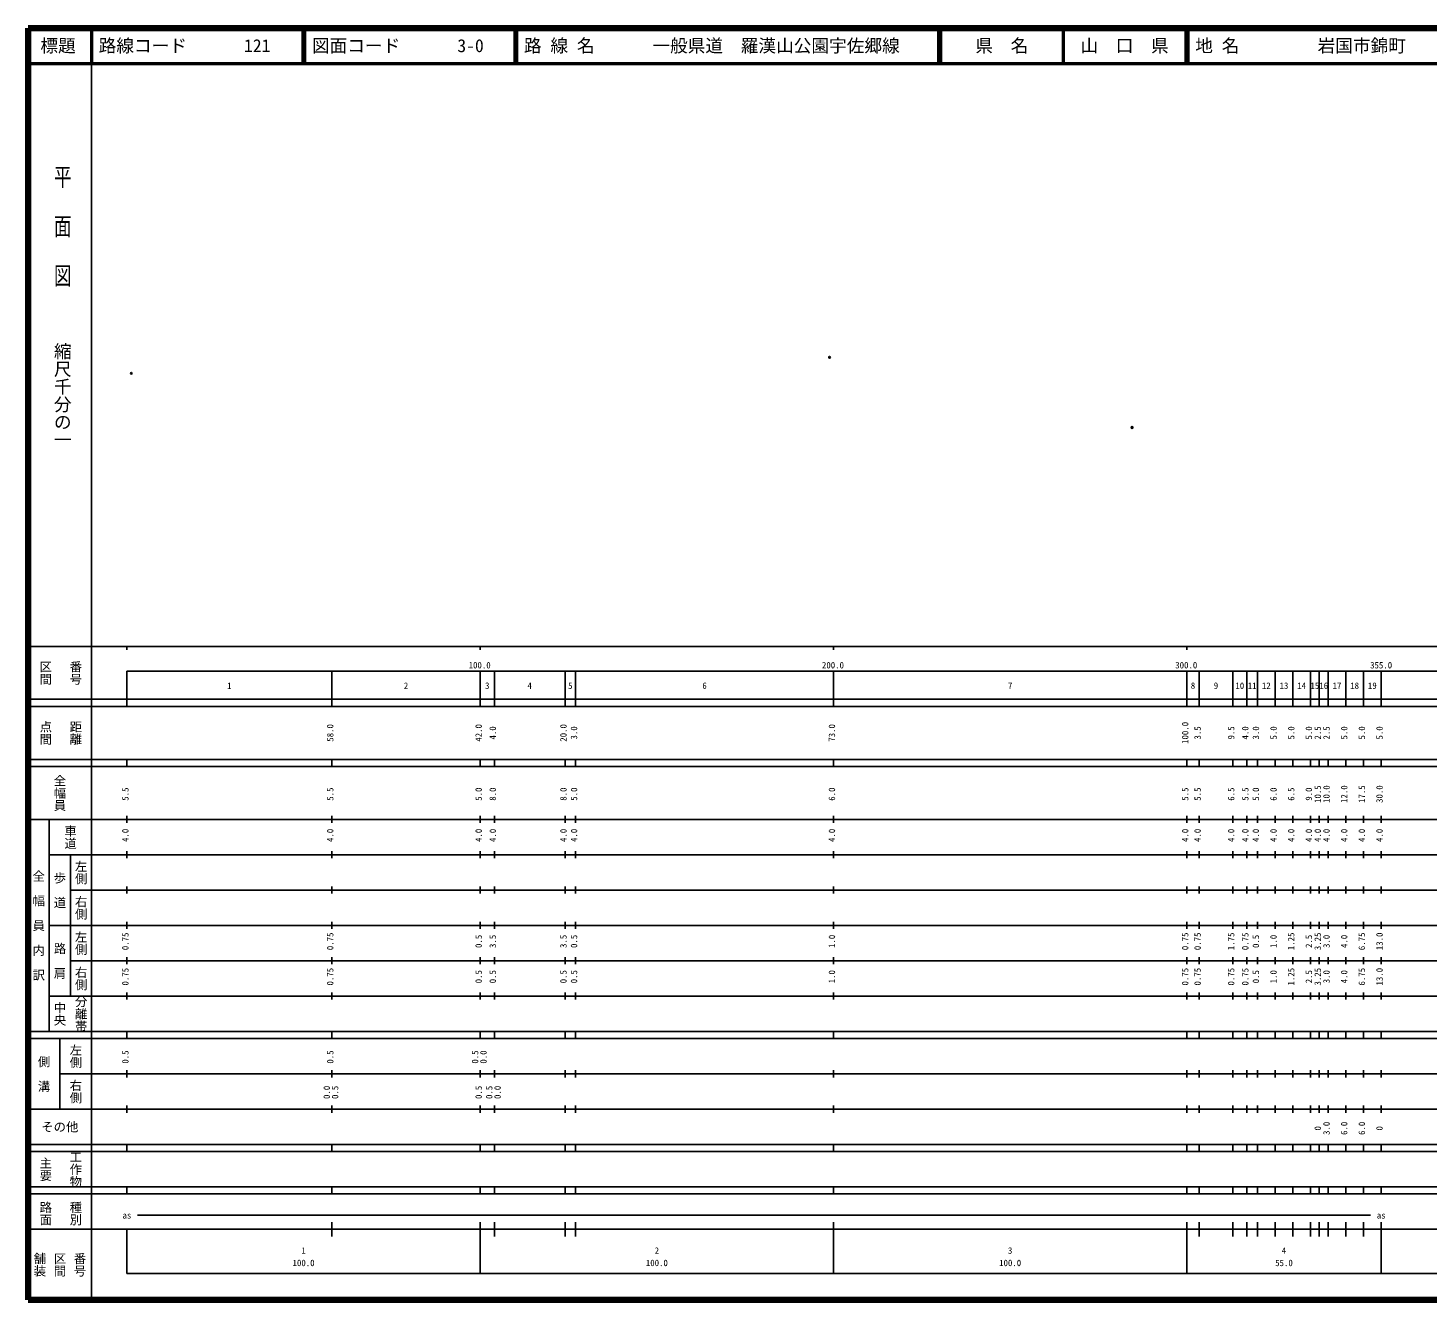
# Model space of a CAD drawing. Units: millimetres on the paper. Extents: x 40 to 680, y 20 to 380.
# Drawn here: x 40 to 436.3, y 20 to 380 of the extents above; entities that cross this region are included whole.
import ezdxf
from ezdxf.enums import TextEntityAlignment as Align

# ---------------------------------------------------------------- set-up
doc = ezdxf.new("R2010")
doc.units = ezdxf.units.MM
doc.header["$PDMODE"] = 32
doc.header["$PDSIZE"] = 0.5
doc.layers.add('M-OTRS', color=6, linetype='Continuous')
doc.layers.add('M-TTL-TXT', color=7, linetype='Continuous')
for name, color, linetype, lineweight in [('M-TTL', 2, 'Continuous', 140), ('M-TTL-BAND', 7, 'Continuous', 25), ('M-TTL-LINE', 7, 'Continuous', 50)]:
    doc.layers.add(name, color=color, linetype=linetype, lineweight=lineweight)
doc.styles.add('@ＭＳ ゴシック', font='')
doc.styles.add('ＭＳ ゴシック', font='')
doc.styles.get('@ＭＳ ゴシック').set_extended_font_data('@MS Gothic')
doc.styles.get('ＭＳ ゴシック').set_extended_font_data('MS Gothic')

msp = doc.modelspace()

# ---------------------------------------------------------------- linework, layer by layer
at = {"layer": 'M-OTRS'}
for p in [(266.889, 286.802), (69.256, 282.27), (352.51, 266.943)]:
    msp.add_point(p, dxfattribs=at)
at = {"layer": 'M-TTL'}
for p, q in [((40, 380), (40, 20)), ((680, 380), (40, 380)), ((40, 20), (680, 20))]:
    msp.add_line(p, q, dxfattribs=at)
at = {"layer": 'M-TTL-BAND'}
for p, q in [((58, 370), (58, 20)), ((40, 205), (579, 205)), ((68, 205), (68, 204)), ((168, 205), (168, 204)), ((268, 205), (268, 204)), ((368, 205), (368, 204)), ((68, 198), (579, 198)), ((68, 198), (68, 188)), ((126, 188), (126, 198)), ((168, 188), (168, 198)), ((172, 188), (172, 198)), ((192, 188), (192, 198)), ((195, 188), (195, 198)), ((268, 188), (268, 198)), ((368, 188), (368, 198)), ((371.5, 188), (371.5, 198)), ((381, 188), (381, 198)), ((385, 188), (385, 198)), ((388, 188), (388, 198)), ((393, 188), (393, 198)), ((398, 188), (398, 198)), ((403, 188), (403, 198)), ((405.5, 188), (405.5, 198)), ((408, 188), (408, 198)), ((413, 188), (413, 198)), ((418, 188), (418, 198)), ((423, 188), (423, 198)), ((40, 190), (579, 190)), ((40, 188), (579, 188)), ((40, 173), (579, 173)), ((40, 171), (579, 171)), ((68, 171), (68, 173)), ((126, 171), (126, 173)), ((168, 171), (168, 173)), ((172, 171), (172, 173)), ((192, 171), (192, 173)), ((195, 171), (195, 173)), ((268, 171), (268, 173)), ((368, 171), (368, 173)), ((371.5, 171), (371.5, 173)), ((381, 171), (381, 173)), ((385, 171), (385, 173)), ((388, 171), (388, 173)), ((393, 171), (393, 173)), ((398, 171), (398, 173)), ((403, 171), (403, 173)), ((405.5, 171), (405.5, 173)), ((408, 171), (408, 173)), ((413, 171), (413, 173)), ((418, 171), (418, 173)), ((423, 171), (423, 173)), ((40, 156), (579, 156)), ((46, 96), (46, 156)), ((68, 155), (68, 157)), ((126, 155), (126, 157)), ((168, 155), (168, 157)), ((172, 155), (172, 157)), ((192, 155), (192, 157)), ((195, 155), (195, 157)), ((268, 155), (268, 157)), ((368, 155), (368, 157)), ((371.5, 155), (371.5, 157)), ((381, 155), (381, 157)), ((385, 155), (385, 157)), ((388, 155), (388, 157)), ((393, 155), (393, 157)), ((398, 155), (398, 157)), ((403, 155), (403, 157)), ((405.5, 155), (405.5, 157)), ((408, 155), (408, 157)), ((413, 155), (413, 157)), ((418, 155), (418, 157)), ((423, 155), (423, 157)), ((68, 145), (68, 147)), ((126, 145), (126, 147)), ((168, 145), (168, 147)), ((172, 145), (172, 147)), ((192, 145), (192, 147)), ((195, 145), (195, 147)), ((268, 145), (268, 147)), ((368, 145), (368, 147)), ((371.5, 145), (371.5, 147)), ((381, 145), (381, 147)), ((385, 145), (385, 147)), ((388, 145), (388, 147)), ((393, 145), (393, 147)), ((398, 145), (398, 147)), ((403, 145), (403, 147)), ((405.5, 145), (405.5, 147)), ((408, 145), (408, 147)), ((413, 145), (413, 147)), ((418, 145), (418, 147)), ((423, 145), (423, 147)), ((46, 146), (579, 146)), ((52, 146), (52, 106)), ((52, 136), (579, 136)), ((68, 135), (68, 137)), ((126, 135), (126, 137)), ((168, 135), (168, 137)), ((172, 135), (172, 137)), ((192, 135), (192, 137)), ((195, 135), (195, 137)), ((268, 135), (268, 137)), ((368, 135), (368, 137)), ((371.5, 135), (371.5, 137)), ((381, 135), (381, 137)), ((385, 135), (385, 137)), ((388, 135), (388, 137)), ((393, 135), (393, 137)), ((398, 135), (398, 137)), ((403, 135), (403, 137)), ((405.5, 135), (405.5, 137)), ((408, 135), (408, 137)), ((413, 135), (413, 137)), ((418, 135), (418, 137)), ((423, 135), (423, 137)), ((68, 125), (68, 127)), ((126, 125), (126, 127)), ((168, 125), (168, 127)), ((172, 125), (172, 127)), ((192, 125), (192, 127)), ((195, 125), (195, 127)), ((268, 125), (268, 127)), ((368, 125), (368, 127)), ((371.5, 125), (371.5, 127)), ((381, 125), (381, 127)), ((385, 125), (385, 127)), ((388, 125), (388, 127)), ((393, 125), (393, 127)), ((398, 125), (398, 127)), ((403, 125), (403, 127)), ((405.5, 125), (405.5, 127)), ((408, 125), (408, 127)), ((413, 125), (413, 127)), ((418, 125), (418, 127)), ((423, 125), (423, 127)), ((46, 126), (579, 126)), ((52, 116), (579, 116)), ((68, 115), (68, 117)), ((126, 115), (126, 117)), ((168, 115), (168, 117)), ((172, 115), (172, 117)), ((192, 115), (192, 117)), ((195, 115), (195, 117)), ((268, 115), (268, 117)), ((368, 115), (368, 117)), ((371.5, 115), (371.5, 117)), ((381, 115), (381, 117)), ((385, 115), (385, 117)), ((388, 115), (388, 117)), ((393, 115), (393, 117)), ((398, 115), (398, 117)), ((403, 115), (403, 117)), ((405.5, 115), (405.5, 117)), ((408, 115), (408, 117)), ((413, 115), (413, 117)), ((418, 115), (418, 117)), ((423, 115), (423, 117)), ((68, 105), (68, 107)), ((126, 105), (126, 107)), ((168, 105), (168, 107)), ((172, 105), (172, 107)), ((192, 105), (192, 107)), ((195, 105), (195, 107)), ((268, 105), (268, 107)), ((368, 105), (368, 107)), ((371.5, 105), (371.5, 107)), ((381, 105), (381, 107)), ((385, 105), (385, 107)), ((388, 105), (388, 107)), ((393, 105), (393, 107)), ((398, 105), (398, 107)), ((403, 105), (403, 107)), ((405.5, 105), (405.5, 107)), ((408, 105), (408, 107)), ((413, 105), (413, 107)), ((418, 105), (418, 107)), ((423, 105), (423, 107)), ((46, 106), (579, 106)), ((40, 96), (579, 96)), ((68, 94), (68, 96)), ((126, 94), (126, 96)), ((168, 94), (168, 96)), ((172, 94), (172, 96)), ((192, 94), (192, 96)), ((195, 94), (195, 96)), ((268, 94), (268, 96)), ((368, 94), (368, 96)), ((371.5, 94), (371.5, 96)), ((381, 94), (381, 96)), ((385, 94), (385, 96)), ((388, 94), (388, 96)), ((393, 94), (393, 96)), ((398, 94), (398, 96)), ((403, 94), (403, 96)), ((405.5, 94), (405.5, 96)), ((408, 94), (408, 96)), ((413, 94), (413, 96)), ((418, 94), (418, 96)), ((423, 94), (423, 96)), ((40, 94), (579, 94)), ((49, 94), (49, 74)), ((49, 84), (579, 84)), ((68, 83), (68, 85)), ((126, 83), (126, 85)), ((168, 83), (168, 85)), ((172, 83), (172, 85)), ((192, 83), (192, 85)), ((195, 83), (195, 85)), ((268, 83), (268, 85)), ((368, 83), (368, 85)), ((371.5, 83), (371.5, 85)), ((381, 83), (381, 85)), ((385, 83), (385, 85)), ((388, 83), (388, 85)), ((393, 83), (393, 85)), ((398, 83), (398, 85)), ((403, 83), (403, 85)), ((405.5, 83), (405.5, 85)), ((408, 83), (408, 85)), ((413, 83), (413, 85)), ((418, 83), (418, 85)), ((423, 83), (423, 85)), ((40, 74), (579, 74)), ((68, 73), (68, 75)), ((126, 73), (126, 75)), ((168, 73), (168, 75)), ((172, 73), (172, 75)), ((192, 73), (192, 75)), ((195, 73), (195, 75)), ((268, 73), (268, 75)), ((368, 73), (368, 75)), ((371.5, 73), (371.5, 75)), ((381, 73), (381, 75)), ((385, 73), (385, 75)), ((388, 73), (388, 75)), ((393, 73), (393, 75)), ((398, 73), (398, 75)), ((403, 73), (403, 75)), ((405.5, 73), (405.5, 75)), ((408, 73), (408, 75)), ((413, 73), (413, 75)), ((418, 73), (418, 75)), ((423, 73), (423, 75)), ((40, 64), (579, 64)), ((68, 62), (68, 64)), ((126, 62), (126, 64)), ((168, 62), (168, 64)), ((172, 62), (172, 64)), ((192, 62), (192, 64)), ((195, 62), (195, 64)), ((268, 62), (268, 64)), ((368, 62), (368, 64)), ((371.5, 62), (371.5, 64)), ((381, 62), (381, 64)), ((385, 62), (385, 64)), ((388, 62), (388, 64)), ((393, 62), (393, 64)), ((398, 62), (398, 64)), ((403, 62), (403, 64)), ((405.5, 62), (405.5, 64)), ((408, 62), (408, 64)), ((413, 62), (413, 64)), ((418, 62), (418, 64)), ((423, 62), (423, 64)), ((40, 62), (579, 62)), ((40, 52), (579, 52)), ((68, 50), (68, 52)), ((126, 50), (126, 52)), ((168, 50), (168, 52)), ((172, 50), (172, 52)), ((192, 50), (192, 52)), ((195, 50), (195, 52)), ((268, 50), (268, 52)), ((368, 50), (368, 52)), ((371.5, 50), (371.5, 52)), ((381, 50), (381, 52)), ((385, 50), (385, 52)), ((388, 50), (388, 52)), ((393, 50), (393, 52)), ((398, 50), (398, 52)), ((403, 50), (403, 52)), ((405.5, 50), (405.5, 52)), ((408, 50), (408, 52)), ((413, 50), (413, 52)), ((418, 50), (418, 52)), ((423, 50), (423, 52)), ((40, 50), (579, 50)), ((71, 44), (420, 44)), ((40, 40), (579, 40)), ((68, 40), (68, 27.5)), ((126, 38), (126, 42)), ((168, 27.5), (168, 42)), ((172, 38), (172, 42)), ((192, 38), (192, 42)), ((195, 38), (195, 42)), ((268, 27.5), (268, 42)), ((368, 27.5), (368, 42)), ((371.5, 38), (371.5, 42)), ((381, 38), (381, 42)), ((385, 38), (385, 42)), ((388, 38), (388, 42)), ((393, 38), (393, 42)), ((398, 38), (398, 42)), ((403, 38), (403, 42)), ((405.5, 38), (405.5, 42)), ((408, 38), (408, 42)), ((413, 38), (413, 42)), ((418, 38), (418, 42)), ((423, 27.5), (423, 42)), ((68, 27.5), (579, 27.5))]:
    msp.add_line(p, q, dxfattribs=at)
at = {"layer": 'M-TTL-LINE'}
for p, q in [((58, 380), (58, 370)), ((117.75, 380), (117.75, 370)), ((118.25, 380), (118.25, 370)), ((177.75, 380), (177.75, 370)), ((178.25, 380), (178.25, 370)), ((297.75, 380), (297.75, 370)), ((298.25, 380), (298.25, 370)), ((333, 380), (333, 370)), ((367.75, 380), (367.75, 370)), ((368.25, 380), (368.25, 370)), ((40, 370), (680, 370))]:
    msp.add_line(p, q, dxfattribs=at)

# ---------------------------------------------------------------- texts
at = {"layer": 'M-TTL-BAND', "style": '@ＭＳ ゴシック', "width": 1.4}
msp.add_text('平  面  図', height=3.666, rotation=270, dxfattribs=at).set_placement((49.777, 306.475), align=Align.MIDDLE_RIGHT)
at = {"layer": 'M-TTL-BAND', "style": '@ＭＳ ゴシック'}
msp.add_text('縮尺千分の一', height=3.666, rotation=270, dxfattribs=at).set_placement((49.777, 261.03), align=Align.MIDDLE_RIGHT)
for s, p in [('区間', (45, 197.5)), ('番号', (53.5, 197.5)), ('点間', (45, 180.5)), ('距離', (53.5, 180.5)), ('全幅員', (49, 163.5)), ('車道', (52, 151)), ('左側', (55, 141)), ('全\u3000幅\u3000員\u3000内\u3000訳', (43, 126)), ('歩\u3000道', (49, 136)), ('右側', (55, 131)), ('左側', (55, 121)), ('路\u3000肩', (49, 116)), ('右側', (55, 111)), ('中央', (49, 101)), ('分離帯', (55, 101)), ('左側', (53.5, 89)), ('側\u3000溝', (44.5, 84)), ('右側', (53.5, 79)), ('主要', (45, 57)), ('工作物', (53.5, 57)), ('路面', (45, 44.5)), ('種別', (53.5, 44.5)), ('舗装', (43.333, 30)), ('区間', (49, 30)), ('番号', (54.667, 30))]:
    msp.add_text(s, height=2.566, rotation=270, dxfattribs=at).set_placement(p, align=Align.MIDDLE_CENTER)
at = {"layer": 'M-TTL-BAND', "style": 'ＭＳ ゴシック'}
for s, p in [('100.0', (167.844, 198.195)), ('200.0', (267.844, 198.195)), ('300.0', (367.844, 198.195)), ('355.0', (423, 198.195)), ('1', (97, 192.405)), ('2', (147, 192.405)), ('3', (170, 192.405)), ('4', (182, 192.405)), ('5', (193.5, 192.405)), ('6', (231.5, 192.405)), ('7', (318, 192.405)), ('8', (369.75, 192.405)), ('9', (376.25, 192.405)), ('10', (383, 192.405)), ('11', (386.5, 192.405)), ('12', (390.5, 192.405)), ('13', (395.5, 192.405)), ('14', (400.5, 192.405)), ('15', (404.25, 192.405)), ('16', (406.75, 192.405)), ('17', (410.5, 192.405)), ('18', (415.5, 192.405)), ('19', (420.5, 192.405)), ('as', (68, 42.5)), ('as', (423, 42.5)), ('1', (118, 32.523)), ('2', (218, 32.523)), ('3', (318, 32.523)), ('4', (395.5, 32.523)), ('100.0', (118, 29.033)), ('100.0', (218, 29.033)), ('100.0', (318, 29.033)), ('55.0', (395.5, 29.033))]:
    msp.add_text(s, height=1.833, dxfattribs=at).set_placement(p, align=Align.BOTTOM_CENTER)
for s, p in [('58.0', (127, 180.5)), ('42.0', (169, 180.5)), ('20.0', (193, 180.5)), ('73.0', (269, 180.5)), ('100.0', (369, 180.5)), ('4.0', (173, 180.5)), ('3.0', (196, 180.5)), ('3.5', (372.5, 180.5)), ('9.5', (382, 180.5)), ('4.0', (386, 180.5)), ('3.0', (389, 180.5)), ('5.0', (394, 180.5)), ('5.0', (399, 180.5)), ('5.0', (404, 180.5)), ('2.5', (406.5, 180.5)), ('2.5', (409, 180.5)), ('5.0', (414, 180.5)), ('5.0', (419, 180.5)), ('5.0', (424, 180.5)), ('5.5', (69, 163.174)), ('5.5', (127, 163.174)), ('5.0', (169, 163.174)), ('8.0', (173, 163.174)), ('8.0', (193, 163.174)), ('5.0', (196, 163.174)), ('6.0', (269, 163.174)), ('5.5', (369, 163.174)), ('5.5', (372.5, 163.174)), ('6.5', (382, 163.174)), ('5.5', (386, 163.174)), ('5.0', (389, 163.174)), ('6.0', (394, 163.174)), ('6.5', (399, 163.174)), ('9.0', (404, 163.174)), ('10.5', (406.5, 163.174)), ('10.0', (409, 163.174)), ('12.0', (414, 163.174)), ('17.5', (419, 163.174)), ('30.0', (424, 163.174)), ('4.0', (69, 151.5)), ('4.0', (127, 151.5)), ('4.0', (169, 151.5)), ('4.0', (173, 151.5)), ('4.0', (193, 151.5)), ('4.0', (196, 151.5)), ('4.0', (269, 151.5)), ('4.0', (369, 151.5)), ('4.0', (372.5, 151.5)), ('4.0', (382, 151.5)), ('4.0', (386, 151.5)), ('4.0', (389, 151.5)), ('4.0', (394, 151.5)), ('4.0', (399, 151.5)), ('4.0', (404, 151.5)), ('4.0', (406.5, 151.5)), ('4.0', (409, 151.5)), ('4.0', (414, 151.5)), ('4.0', (419, 151.5)), ('4.0', (424, 151.5)), ('0.75', (69, 121.5)), ('0.75', (127, 121.5)), ('0.5', (169, 121.5)), ('3.5', (173, 121.5)), ('3.5', (193, 121.5)), ('0.5', (196, 121.5)), ('1.0', (269, 121.5)), ('0.75', (369, 121.5)), ('0.75', (372.5, 121.5)), ('1.75', (382, 121.5)), ('0.75', (386, 121.5)), ('0.5', (389, 121.5)), ('1.0', (394, 121.5)), ('1.25', (399, 121.5)), ('2.5', (404, 121.5)), ('3.25', (406.5, 121.5)), ('3.0', (409, 121.5)), ('4.0', (414, 121.5)), ('6.75', (419, 121.5)), ('13.0', (424, 121.5)), ('0.75', (69, 111.5)), ('0.75', (127, 111.5)), ('0.5', (169, 111.5)), ('0.5', (173, 111.5)), ('0.5', (193, 111.5)), ('0.5', (196, 111.5)), ('1.0', (269, 111.5)), ('0.75', (369, 111.5)), ('0.75', (372.5, 111.5)), ('0.75', (382, 111.5)), ('0.75', (386, 111.5)), ('0.5', (389, 111.5)), ('1.0', (394, 111.5)), ('1.25', (399, 111.5)), ('2.5', (404, 111.5)), ('3.25', (406.5, 111.5)), ('3.0', (409, 111.5)), ('4.0', (414, 111.5)), ('6.75', (419, 111.5)), ('13.0', (424, 111.5)), ('0.5', (69, 88.764)), ('0.5', (127, 88.764)), ('0.5', (168, 88.764)), ('0.0', (170.37, 88.764)), ('0.0', (126, 78.764)), ('0.5', (128.37, 78.764)), ('0.5', (169, 78.764)), ('0.5', (172, 78.764)), ('0.0', (174.37, 78.764)), ('0', (406.5, 68.589)), ('3.0', (409, 68.589)), ('6.0', (414, 68.589)), ('6.0', (419, 68.589)), ('0', (424, 68.589))]:
    msp.add_text(s, height=1.833, rotation=90, dxfattribs=at).set_placement(p, align=Align.BOTTOM_CENTER)
msp.add_text('その他', height=2.566, dxfattribs=at).set_placement((49, 69), align=Align.MIDDLE_CENTER)
at = {"layer": 'M-TTL-TXT', "style": 'ＭＳ ゴシック'}
for s, p in [('標題', (48.5, 375)), ('県\u3000名', (315.625, 375)), ('山\u3000口\u3000県', (350.375, 375))]:
    msp.add_text(s, height=3.666, dxfattribs=at).set_placement(p, align=Align.MIDDLE_CENTER)
for s, p in [('路線コード', (60, 375)), ('121', (101.142, 375)), ('図面コード', (120.38, 375)), ('3-0', (161.521, 375)), ('路 線 名', (180.38, 375)), ('一般県道\u3000羅漢山公園宇佐郷線', (216.734, 375)), ('地 名', (370.38, 375)), ('岩国市錦町', (405.024, 375))]:
    msp.add_text(s, height=3.666, dxfattribs=at).set_placement(p, align=Align.MIDDLE_LEFT)

doc.saveas('drawing.dxf')
